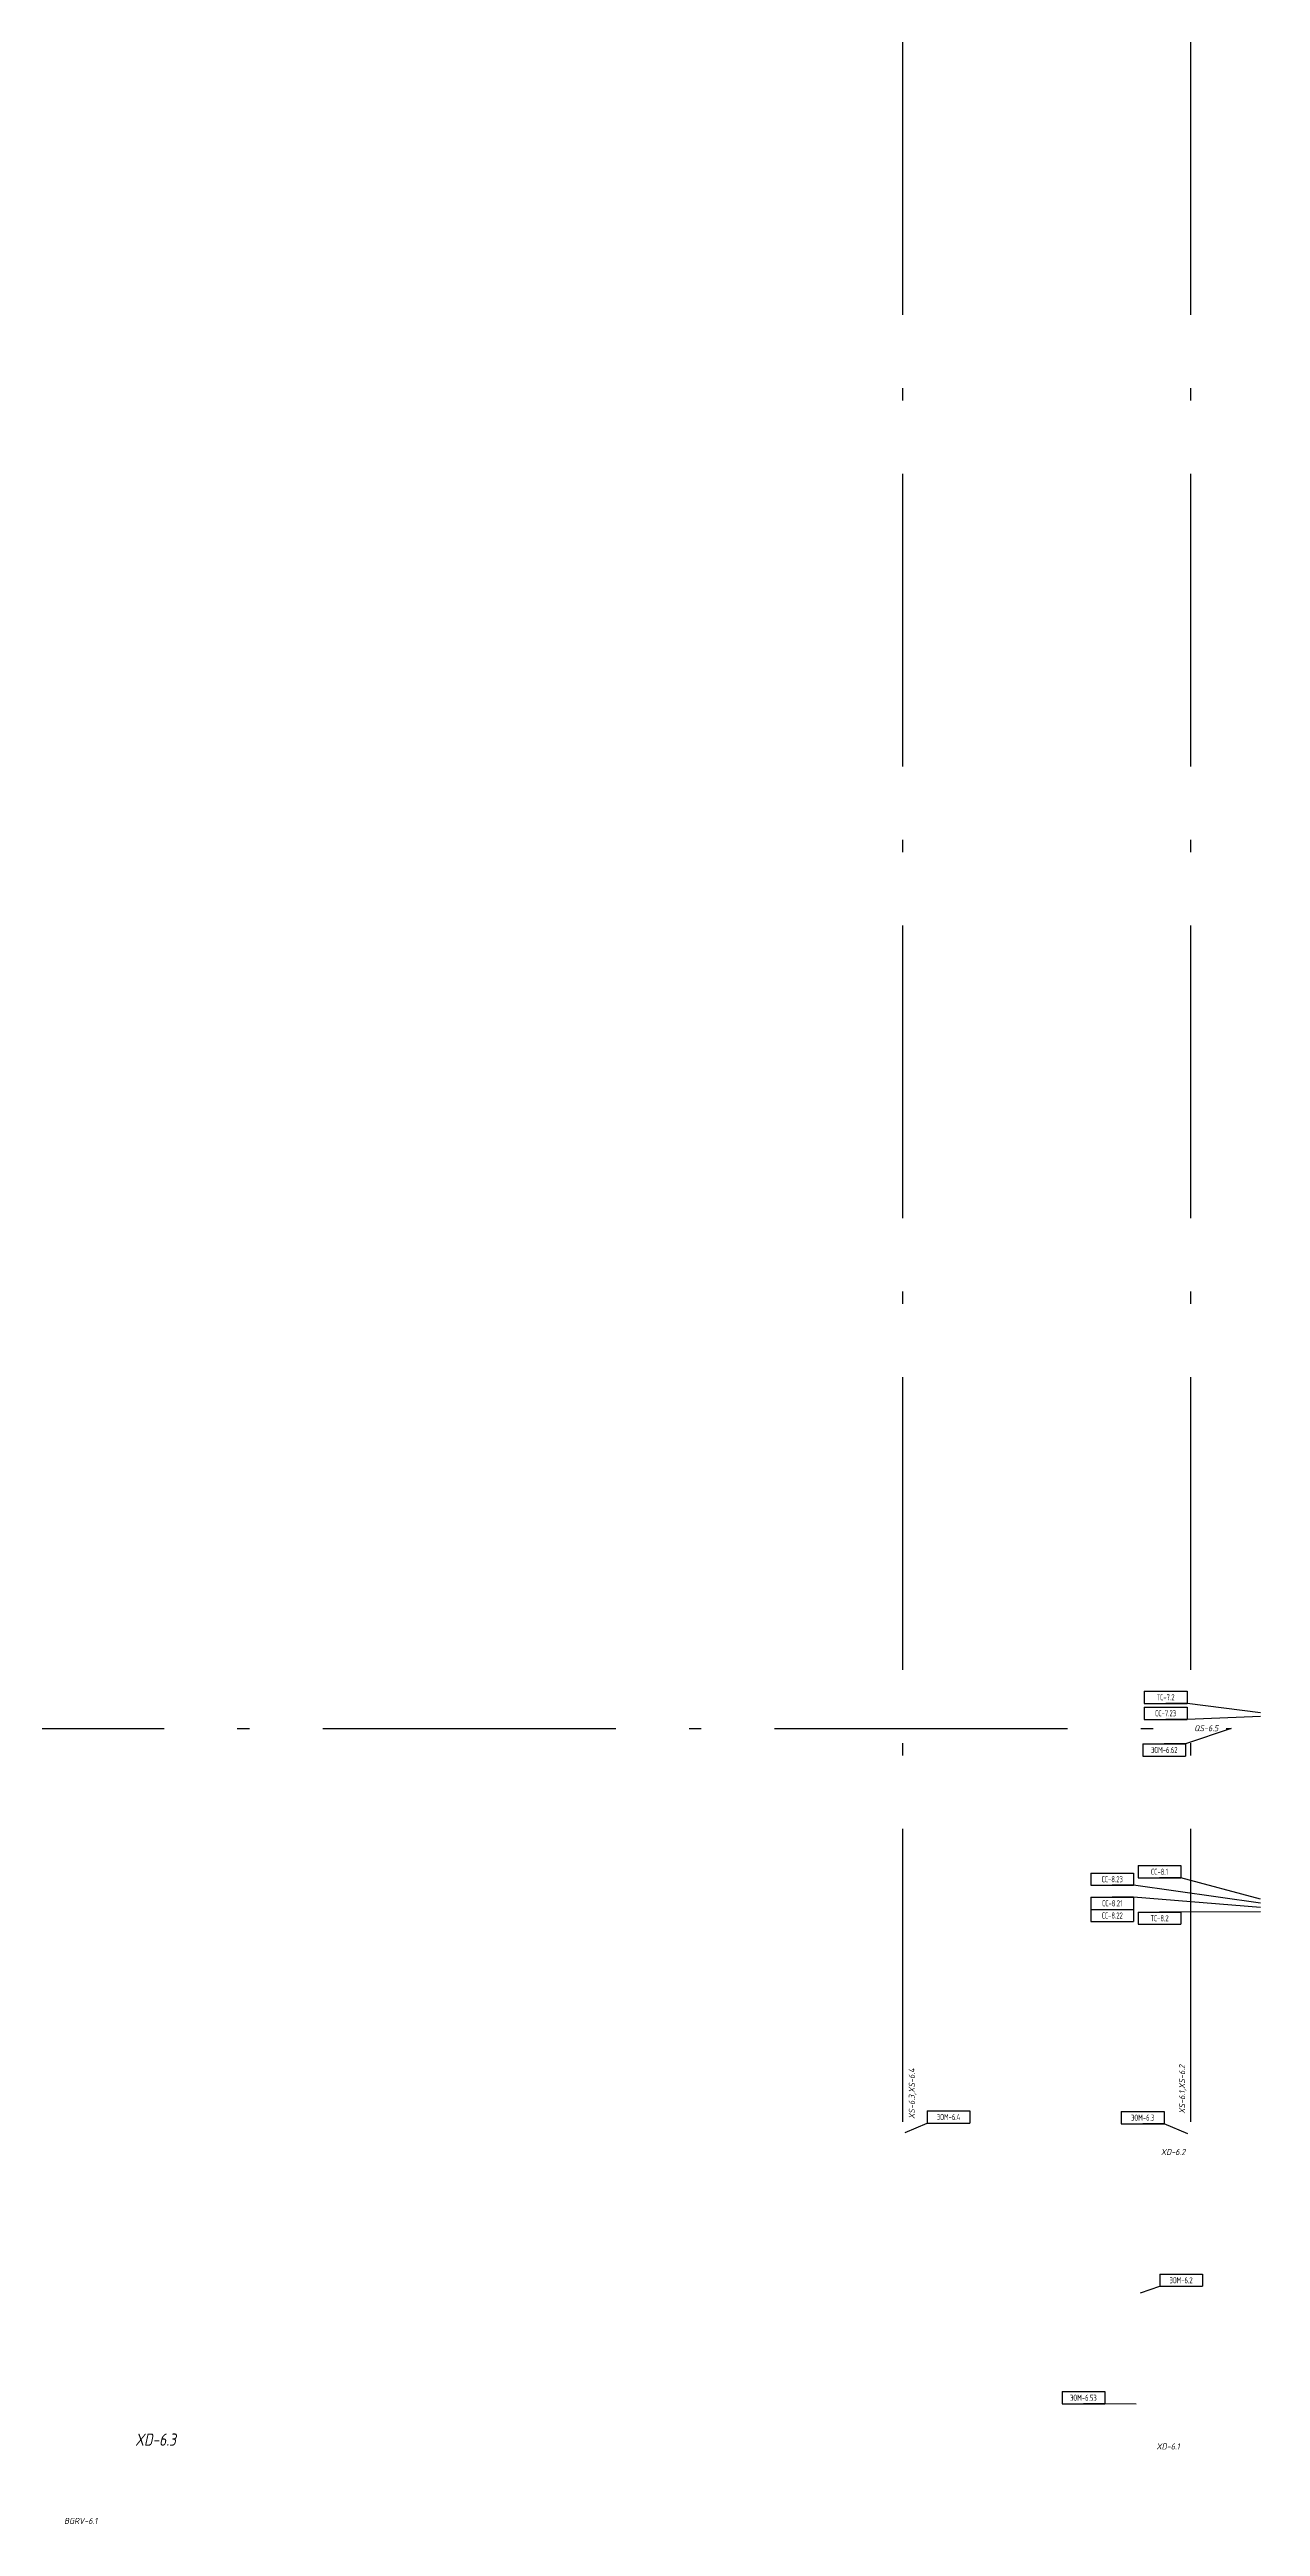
# Model space of a CAD drawing. Header units: millimetres. Extents: x -11832 to 36107, y -44400 to 39810.
# Drawn here: x 7692 to 12651, y 8612 to 18757 of the extents above; entities that cross this region are included whole.
import ezdxf
from ezdxf.enums import TextEntityAlignment as Align

# ---------------------------------------------------------------- set-up
doc = ezdxf.new("R2010")
doc.units = ezdxf.units.MM
doc.linetypes.add('ACAD_ISO10W100', pattern=[18.5, 12, -3, 0.5, -3])
doc.layers.add('02 ЭОМ и СС', color=7, linetype='Continuous')
doc.layers.add('100 noprint', color=1, linetype='Continuous', plot=False)
doc.styles.add('GOST typeA', font='')
doc.styles.get("Standard").update_dxf_attribs({"font": ''})
doc.styles.add('ГОСТ-ISOCPEUR', font='isocpeui.ttf', dxfattribs={"width": 0.8})
doc.styles.get('GOST typeA').set_extended_font_data('GOST type A')
doc.styles.get('Standard').set_extended_font_data('Ubuntu')
doc.dimstyles.new('ISO-25', dxfattribs={"dimtxt": 2.5, "dimasz": 2.5, "dimexe": 1.25, "dimexo": 0.625, "dimtad": 1, "dimtxsty": 'Standard', "dimcen": 2.5, "dimadec": 0, "dimazin": 0, "dimtfac": 1, "dimtmove": 0, "dimatfit": 3, "dimfxl": 1, "dimarcsym": 0})

# ---------------------------------------------------------------- blocks, each defined once
blk = doc.blocks.new('*T71')
at = {"layer": '02 ЭОМ и СС', "color": 0, "lineweight": -2}
for p, q in [((0, 0), (175, 0)), ((0, 0), (0, -50)), ((175, 0), (175, -50)), ((0, -50), (175, -50))]:
    blk.add_line(p, q, dxfattribs=at)
at = {"layer": '02 ЭОМ и СС', "color": 0, "lineweight": -2, "insert": (87.5, -25), "char_height": 25, "width": 165, "attachment_point": 5, "style": 'GOST typeA'}
blk.add_mtext('{\\W0.8;ЭОМ-6.53}', dxfattribs=at)
blk = doc.blocks.new('*T72')
at = {"layer": '02 ЭОМ и СС', "color": 0, "lineweight": -2}
for p, q in [((0, 0), (175, 0)), ((0, 0), (0, -50)), ((175, 0), (175, -50)), ((0, -50), (175, -50))]:
    blk.add_line(p, q, dxfattribs=at)
at = {"layer": '02 ЭОМ и СС', "color": 0, "lineweight": -2, "insert": (87.5, -25), "char_height": 25, "width": 165, "attachment_point": 5, "style": 'GOST typeA'}
blk.add_mtext('{\\W0.8;ЭОМ-6.2}', dxfattribs=at)
blk = doc.blocks.new('*T73')
at = {"layer": '02 ЭОМ и СС', "color": 0, "lineweight": -2}
for p, q in [((0, 0), (175, 0)), ((0, 0), (0, -50)), ((175, 0), (175, -50)), ((0, -50), (175, -50))]:
    blk.add_line(p, q, dxfattribs=at)
at = {"layer": '02 ЭОМ и СС', "color": 0, "lineweight": -2, "insert": (87.5, -25), "char_height": 25, "width": 165, "attachment_point": 5, "style": 'GOST typeA'}
blk.add_mtext('{\\W0.8;ЭОМ-6.4}', dxfattribs=at)
blk = doc.blocks.new('*T74')
at = {"layer": '02 ЭОМ и СС', "color": 0, "lineweight": -2}
for p, q in [((0, 0), (175, 0)), ((0, 0), (0, -50)), ((175, 0), (175, -50)), ((0, -50), (175, -50))]:
    blk.add_line(p, q, dxfattribs=at)
at = {"layer": '02 ЭОМ и СС', "color": 0, "lineweight": -2, "insert": (87.5, -25), "char_height": 25, "width": 165, "attachment_point": 5, "style": 'GOST typeA'}
blk.add_mtext('{\\W0.8;ЭОМ-6.3}', dxfattribs=at)
blk = doc.blocks.new('*T81')
at = {"layer": '02 ЭОМ и СС', "color": 0, "lineweight": -2}
for p, q in [((0, 0), (175, 0)), ((0, 0), (0, -50)), ((175, 0), (175, -50)), ((0, -50), (175, -50))]:
    blk.add_line(p, q, dxfattribs=at)
at = {"layer": '02 ЭОМ и СС', "color": 0, "lineweight": -2, "insert": (87.5, -25), "char_height": 25, "width": 165, "attachment_point": 5, "style": 'GOST typeA'}
blk.add_mtext('{\\W0.8;ЭОМ-6.62}', dxfattribs=at)
blk = doc.blocks.new('*T91')
at = {"layer": '02 ЭОМ и СС', "color": 0, "lineweight": -2}
for p, q in [((0, 0), (175, 0)), ((0, 0), (0, -50)), ((175, 0), (175, -50)), ((0, -50), (175, -50))]:
    blk.add_line(p, q, dxfattribs=at)
at = {"layer": '02 ЭОМ и СС', "color": 0, "lineweight": -2, "insert": (87.5, -25), "char_height": 25, "width": 165, "attachment_point": 5, "style": 'GOST typeA'}
blk.add_mtext('{\\W0.8;ТС-7.2}', dxfattribs=at)
blk = doc.blocks.new('*T93')
at = {"layer": '02 ЭОМ и СС', "color": 0, "lineweight": -2}
for p, q in [((0, 0), (175, 0)), ((0, 0), (0, -50)), ((175, 0), (175, -50)), ((0, -50), (175, -50))]:
    blk.add_line(p, q, dxfattribs=at)
at = {"layer": '02 ЭОМ и СС', "color": 0, "lineweight": -2, "insert": (87.5, -25), "char_height": 25, "width": 165, "attachment_point": 5, "style": 'GOST typeA'}
blk.add_mtext('{\\W0.8;ТС-8.2}', dxfattribs=at)
blk = doc.blocks.new('*T108')
at = {"layer": '02 ЭОМ и СС', "color": 0, "lineweight": -2}
for p, q in [((0, 0), (175, 0)), ((0, 0), (0, -50)), ((175, 0), (175, -50)), ((0, -50), (175, -50))]:
    blk.add_line(p, q, dxfattribs=at)
at = {"layer": '02 ЭОМ и СС', "color": 0, "lineweight": -2, "insert": (87.5, -25), "char_height": 25, "width": 165, "attachment_point": 5, "style": 'GOST typeA'}
blk.add_mtext('{\\W0.8;СС-7.23}', dxfattribs=at)
blk = doc.blocks.new('*T117')
at = {"layer": '02 ЭОМ и СС', "color": 0, "lineweight": -2}
for p, q in [((0, 0), (175, 0)), ((0, 0), (0, -50)), ((175, 0), (175, -50)), ((0, -50), (175, -50))]:
    blk.add_line(p, q, dxfattribs=at)
at = {"layer": '02 ЭОМ и СС', "color": 0, "lineweight": -2, "insert": (87.5, -25), "char_height": 25, "width": 165, "attachment_point": 5, "style": 'GOST typeA'}
blk.add_mtext('{\\W0.8;СС-8.1}', dxfattribs=at)
blk = doc.blocks.new('*T118')
at = {"layer": '02 ЭОМ и СС', "color": 0, "lineweight": -2}
for p, q in [((0, 0), (175, 0)), ((0, 0), (0, -50)), ((175, 0), (175, -50)), ((0, -50), (175, -50))]:
    blk.add_line(p, q, dxfattribs=at)
at = {"layer": '02 ЭОМ и СС', "color": 0, "lineweight": -2, "insert": (87.5, -25), "char_height": 25, "width": 165, "attachment_point": 5, "style": 'GOST typeA'}
blk.add_mtext('{\\W0.8;СС-8.23}', dxfattribs=at)
blk = doc.blocks.new('*T119')
at = {"layer": '02 ЭОМ и СС', "color": 0, "lineweight": -2}
for p, q in [((0, 0), (175, 0)), ((0, 0), (0, -100)), ((175, 0), (175, -100)), ((0, -50), (175, -50)), ((0, -100), (175, -100))]:
    blk.add_line(p, q, dxfattribs=at)
at = {"layer": '02 ЭОМ и СС', "color": 0, "lineweight": -2, "char_height": 25, "width": 165, "attachment_point": 5, "style": 'GOST typeA'}
for s, insert in [('{\\W0.8;СС-8.22}', (87.5, -75)), ('{\\W0.8;СС-8.21}', (87.5, -25))]:
    blk.add_mtext(s, dxfattribs=dict(at, insert=insert))

msp = doc.modelspace()

# ---------------------------------------------------------------- linework, layer by layer
at = {"layer": '100 noprint', "color": 1, "linetype": 'ACAD_ISO10W100', "lineweight": -2, "ltscale": 100, "flags": 128}
for points in [[(11186.7, 10270.1), (11186.7, 29022.9, 1), (-226.7, 29022.9)], [(12366.7, 10270.1), (12366.7, 29022.9, 1), (953.3, 29022.9)]]:
    msp.add_lwpolyline(points, format="xyb", dxfattribs=at)
msp.add_lwpolyline([(-252.8, 7994.1), (-252.8, 11880.1), (12531.2, 11880.1)], dxfattribs=at)

# ---------------------------------------------------------------- block references
for name, p in [('*T91', (12175.6, 12033.3)), ('*T108', (12175.6, 11968)), ('*T81', (12169.8, 11817.6)), ('*T118', (11957, 11288.3)), ('*T117', (12150.7, 11318.7)), ('*T119', (11957, 11189.5)), ('*T93', (12150.7, 11128.4)), ('*T73', (11286.5, 10314.3)), ('*T74', (12081.4, 10311.6)), ('*T72', (12238.6, 9645.7)), ('*T71', (11838.6, 9164.4))]:
    msp.add_blockref(name, p)

# ---------------------------------------------------------------- texts
at = {"layer": '02 ЭОМ и СС', "linetype": 'Continuous', "style": 'ГОСТ-ISOCPEUR', "width": 0.8}
msp.add_text('QS-6.5', height=25, dxfattribs=at).set_placement((12380.2, 11869.3))
msp.add_text('XS-6.3,XS-6.4', height=25, rotation=90, dxfattribs=at).set_placement((11236, 10281.2))
msp.add_text('XS-6.1,XS-6.2', height=25, rotation=90, dxfattribs=at).set_placement((12342.7, 10502.5), align=Align.RIGHT)
at = {"layer": '02 ЭОМ и СС', "lineweight": -2, "style": 'ГОСТ-ISOCPEUR', "width": 0.8}
for s, height, p in [('XD-6.2', 25, (12243.7, 10133.3)), ('XD-6.3', 50, (8043.1, 8942.8)), ('XD-6.1', 25, (12225, 8927.4))]:
    msp.add_text(s, height=height, dxfattribs=at).set_placement(p)
at = {"layer": '02 ЭОМ и СС', "linetype": 'Continuous', "style": 'ГОСТ-ISOCPEUR', "width": 0.8}
msp.add_text('BGRV-6.1', height=25, dxfattribs=at).set_placement((7887.7, 8622.3), align=Align.RIGHT)

# ---------------------------------------------------------------- leaders
at = {"layer": '02 ЭОМ и СС', "lineweight": -2, "has_arrowhead": 0}
for points in [[(12651.2, 11945), (12350.6, 11983.3), (12263.1, 11983.3)], [(12531.2, 11880.1), (12344.8, 11817.6), (12257.3, 11817.6)], [(12651.2, 11929), (12350.6, 11918), (12263.1, 11918)], [(12651.2, 11181.1), (12325.7, 11268.7), (12238.2, 11268.7)], [(12651.2, 11165.1), (12132, 11238.3), (12044.5, 11238.3)], [(12651.2, 11147.1), (12132, 11189.5), (12044.5, 11189.5)], [(12651.2, 11129.1), (12325.7, 11128.4), (12238.2, 11128.4)], [(11195.8, 10225.5), (11286.5, 10264.3), (11374, 10264.3)], [(12353.6, 10220.1), (12256.4, 10261.6), (12168.9, 10261.6)], [(12159.9, 9568.9), (12238.6, 9595.7), (12326.1, 9595.7)], [(12141.9, 9113.3), (12013.6, 9114.4), (11926.1, 9114.4)]]:
    msp.add_leader(points, dimstyle='ISO-25', override={"dimasz": 50, "dimgap": 1, "dimtad": 0, "dimldrblk": 'ArchTick'}, dxfattribs=at)

doc.saveas('drawing.dxf')
